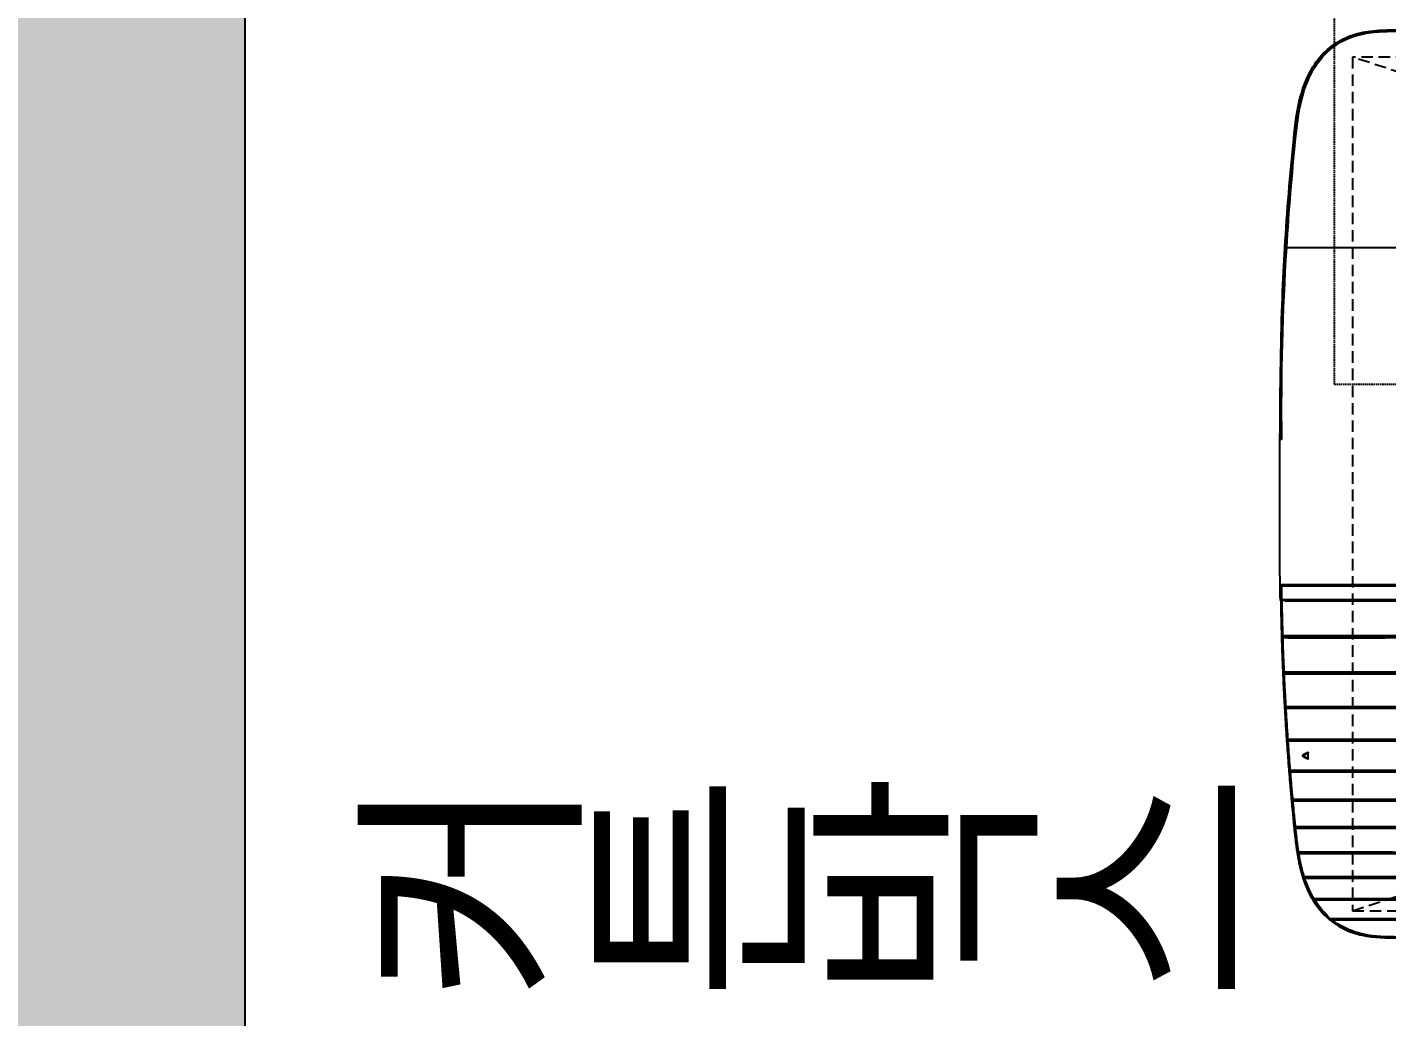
# Model space of a CAD drawing. Header units: millimetres. Extents: x -41292 to 298682, y -22072 to 33155.
# Drawn here: x -37543 to -36794, y 19190 to 19735 of the extents above; entities that cross this region are included whole.
import ezdxf

# ---------------------------------------------------------------- set-up
doc = ezdxf.new("R2010")
doc.units = ezdxf.units.MM
doc.linetypes.add('DH-HID2', pattern=[1.2, 0.8, -0.4])
doc.linetypes.add('HIDDEN', pattern=[9.525, 6.35, -3.175])
for name, color, linetype in [('0-ELC TEXT', 7, 'Continuous'), ('02-WAL', 2, 'Continuous'), ('06-FUR', 6, 'Continuous'), ('FU-FURM', 251, 'DH-HID2'), ('도면층8', 8, 'Continuous'), ('인테리어_해치_벽체', 8, 'Continuous')]:
    doc.layers.add(name, color=color, linetype=linetype)
doc.styles.add('코레일둥고', font='@Microsoft JhengHei Light.ttf')

# ---------------------------------------------------------------- blocks, each defined once
blk = doc.blocks.new('*U57')
at = {"color": 1, "linetype": 'HIDDEN'}
for p, q in [((39.94, 14.99), (1479.94, 484.99)), ((1479.94, 14.99), (39.94, 484.99))]:
    blk.add_line(p, q, dxfattribs=at)
at = {"color": 0}
blk.add_line((1512.29, 440), (1512.11, 439.98), dxfattribs=at)
at = {"color": 8}
for p, q in [((1519.72, 193.19), (1519.72, 193.19)), ((1519.77, 189.43), (1519.77, 189.44)), ((1519.78, 190.56), (1519.78, 190.56)), ((1519.79, 190.46), (1519.79, 190.49)), ((1519.79, 190.46), (1519.79, 190.49)), ((1519.64, 186.8), (1519.64, 186.81)), ((1513.99, 91.5), (1513.99, 91.5)), ((1512.62, 75.5), (1512.62, 75.5)), ((1501.24, 21), (1501.24, 21)), ((1473.57, 2.11), (1473.57, 2.44))]:
    blk.add_line(p, q, dxfattribs=at)
at = {"color": 1, "linetype": 'HIDDEN'}
blk.add_lwpolyline([(1479.94, 484.99), (1479.94, 14.99), (39.94, 14.99), (39.94, 484.99)], close=True, dxfattribs=at)
at = {"color": 8}
for centre, radius, start, end in [((1519.01, 193.8), 0.2, 80.57172, 90), ((1515.45, 165.31), 0.5, 358.23971, 0), ((1504.49, 101.95), 0.25, 60, 180), ((1504.49, 98.81), 0.25, 180, 300)]:
    blk.add_arc(centre, radius, start, end, dxfattribs=at)
at = {"color": 8, "extrusion": (0, 0, -1)}
blk.add_arc((-1507.21, 100.38), 0.25, 120, 240, dxfattribs=at)
at = {"color": 0}
blk.add_ellipse((1511.12, 439.87), major_axis=(0.995, 0.101), ratio=0.077303, start_param=0.052517, end_param=1.433522, dxfattribs=at)
at = {"color": 8}
for centre, major_axis, ratio, start_param, end_param in [((1518.89, 193.8), (0, -0.2), 0.205027, 1.568733, 3.141593), ((1519.01, 193.8), (0, -0.2), 0.351833, 1.567117, 3.141593), ((1519.01, 193.8), (0.033, 0.197), 0.348188, 4.76642, 6.323186), ((1519.07, 194.06), (-0.393, -0.309), 0.676569, 1.247751, 2.270849), ((1519.16, 193.82), (-0.5, -0.021), 0.710917, 2.398177, 3.067106), ((1518.79, 186.26), (0, -0.2), 0.201921, 0.053462, 1.568761), ((1515.45, 165.31), (-0.5, 0.015), 0.003269, 1.745497, 3.141044), ((1518.04, 166.3), (0, -0.8), 0.192414, 0, 1.56303), ((1518.07, 166.3), (-0.127, 0.79), 0.18902, 3.140748, 4.674174), ((1517.31, 146.3), (0, -0.8), 0.1863, 0, 1.559168), ((1517.34, 146.3), (-0.111, 0.792), 0.18309, 3.140852, 4.674944), ((1516.37, 127.3), (0, -0.8), 0.179084, 0, 1.549822), ((1516.4, 127.3), (-0.096, 0.794), 0.175481, 3.140957, 4.670141), ((1515.25, 109.3), (0, -0.8), 0.172581, 0, 1.539295), ((1515.27, 109.3), (-0.081, 0.796), 0.16865, 3.141053, 4.663501), ((1504.49, 101.95), (-0.25, 0), 0.028867, 4.561673, 6.283185), ((1504.49, 98.81), (0.25, 0), 0.003943, 1.420068, 3.141593), ((1504.49, 101.95), (0.125, 0.217), 0.116341, 4.812344, 6.283185), ((1504.49, 98.81), (-0.125, 0.217), 0.132331, 3.141593, 4.640625), ((1507.21, 100.38), (0.125, 0.217), 0.126416, 4.804016, 6.283185), ((1507.21, 100.38), (-0.125, 0.217), 0.142468, 3.141593, 4.649076), ((1513.99, 92.3), (0, -0.8), 0.165536, 0, 1.525516), ((1514.01, 92.3), (-0.067, 0.797), 0.161273, 3.141146, 4.653318), ((1512.62, 76.3), (0, -0.8), 0.154906, 0, 1.508803), ((1512.64, 76.3), (-0.052, 0.798), 0.150698, 3.141251, 4.640541), ((1511.18, 61.3), (0, -0.8), 0.139682, 0, 1.489865), ((1511.19, 61.3), (-0.033, 0.799), 0.136296, 3.141375, 4.62578), ((1509.49, 47.3), (0, -0.8), 0.119511, 0, 1.46681), ((1509.5, 47.3), (0, 0.8), 0.145746, 3.141593, 4.60462), ((1506.41, 33.8), (0, -0.8), 0.09375, 0, 1.435998), ((1506.45, 33.8), (0, -0.8), 0.265872, 0, 1.386436), ((1501.16, 21.8), (0, -0.8), 0.065781, 0, 1.396113), ((1501.24, 21.8), (0, 0.8), 0.414276, 3.141593, 4.358439), ((1491.93, 10.8), (0, -0.8), 0.036559, 0, 1.335493), ((1492.11, 10.8), (0, 0.8), 0.561889, 3.141593, 4.019869)]:
    blk.add_ellipse(centre, major_axis=major_axis, ratio=ratio, start_param=start_param, end_param=end_param, dxfattribs=at)
for points, knots in [([(1512.29, 440), (1511.48, 447.91), (1510.57, 455.83), (1507.44, 467.38), (1506.12, 471.11), (1502.71, 478.23), (1500.59, 481.65), (1495.53, 487.72), (1492.55, 490.42), (1485.92, 494.76), (1482.29, 496.4), (1474.63, 498.7), (1470.74, 499.32), (1462.88, 499.96), (1458.91, 499.97), (1454.94, 499.97)], [0, 0, 0, 0, 0.25, 0.25, 0.375, 0.375, 0.5, 0.5, 0.625, 0.625, 0.75, 0.75, 0.875, 0.875, 1, 1, 1, 1]), ([(1454.94, 499.79), (1458.91, 499.79), (1462.89, 499.78), (1470.76, 499.14), (1474.71, 498.5), (1482.33, 496.19), (1485.92, 494.56), (1492.57, 490.18), (1495.48, 487.52), (1500.52, 481.44), (1502.61, 478.04), (1505.99, 470.95), (1507.32, 467.18), (1510.41, 455.72), (1511.31, 447.82), (1512.11, 439.98)], [0, 0, 0, 0, 0.125, 0.125, 0.25, 0.25, 0.375, 0.375, 0.5, 0.5, 0.625, 0.625, 0.75, 0.75, 1, 1, 1, 1]), ([(1511.25, 439.96), (1510.45, 447.75), (1509.55, 455.51), (1506.51, 466.82), (1505.21, 470.54), (1501.9, 477.55), (1499.85, 480.91), (1494.9, 486.94), (1492.04, 489.58), (1485.5, 493.94), (1481.97, 495.56), (1474.45, 497.86), (1470.56, 498.5), (1462.79, 499.16), (1458.87, 499.18), (1454.94, 499.19)], [0, 0, 0, 0, 0.25, 0.25, 0.375, 0.375, 0.5, 0.5, 0.625, 0.625, 0.75, 0.75, 0.875, 0.875, 1, 1, 1, 1]), ([(1326.79, 380), (1334.87, 380), (1351.02, 380), (1375.24, 380), (1399.46, 380), (1423.66, 380), (1447.83, 380), (1471.96, 380), (1492.01, 380), (1506, 380), (1512.72, 380), (1515.44, 380), (1516.17, 380)], [0, 0, 0, 0, 0.127521, 0.255042, 0.382563, 0.510084, 0.637605, 0.765126, 0.892647, 0.956407, 0.988287, 1, 1, 1, 1]), ([(1516.17, 380), (1516.17, 380), (1516.17, 380), (1516.17, 380.05), (1516.17, 380.1), (1516.16, 380.14)], [0, 0, 0, 0, 0.00042, 0.00042, 1, 1, 1, 1]), ([(1039.94, 193.94), (1119.89, 193.94), (1199.84, 193.94), (1299.77, 193.94), (1319.76, 193.94), (1359.74, 193.94), (1379.73, 193.94), (1419.69, 193.94), (1439.67, 193.94), (1469.52, 193.94), (1479.45, 193.94), (1494.31, 193.94), (1499.26, 193.94), (1509.14, 193.94), (1514.08, 193.94), (1518.98, 193.94)], [0, 0, 0, 0, 0.5, 0.5, 0.625, 0.625, 0.75, 0.75, 0.875, 0.875, 0.9375, 0.9375, 0.96875, 0.96875, 1, 1, 1, 1]), ([(1518.94, 193.8), (1514.03, 193.8), (1509.09, 193.8), (1499.21, 193.8), (1494.26, 193.8), (1479.4, 193.8), (1469.47, 193.8), (1439.62, 193.8), (1419.64, 193.8), (1379.68, 193.8), (1359.7, 193.8), (1319.73, 193.8), (1299.74, 193.8), (1199.82, 193.8), (1119.88, 193.8), (1039.94, 193.8)], [0, 0, 0, 0, 0.03125, 0.03125, 0.0625, 0.0625, 0.125, 0.125, 0.25, 0.25, 0.375, 0.375, 0.5, 0.5, 1, 1, 1, 1]), ([(1329.85, 194.41), (1345.65, 194.41), (1361.45, 194.41), (1393.05, 194.41), (1408.85, 194.41), (1440.42, 194.41), (1456.18, 194.41), (1479.77, 194.41), (1487.62, 194.41), (1499.36, 194.41), (1503.27, 194.41), (1511.08, 194.41), (1514.98, 194.37), (1518.86, 194.4)], [0, 0, 0, 0, 0.25, 0.25, 0.5, 0.5, 0.75, 0.75, 0.875, 0.875, 0.9375, 0.9375, 1, 1, 1, 1]), ([(1518.39, 194), (1513.69, 194), (1508.95, 194), (1499.29, 194), (1494.34, 194), (1479.47, 194), (1469.54, 194), (1439.69, 194), (1419.71, 194), (1379.75, 194), (1359.76, 194), (1336.79, 194), (1333.82, 194), (1330.84, 194)], [0, 0, 0, 0, 0.076277, 0.076277, 0.155939, 0.155939, 0.315263, 0.315263, 0.633912, 0.633912, 0.952561, 0.952561, 1, 1, 1, 1]), ([(1518.83, 186.26), (1518.84, 186.64), (1518.84, 187.03), (1518.86, 188.28), (1518.88, 189.14), (1518.9, 190.88), (1518.91, 191.74), (1518.93, 193.01), (1518.93, 193.4), (1518.94, 193.8)], [0, 0, 0, 0, 0.152969, 0.152969, 0.497591, 0.497591, 0.842214, 0.842214, 1, 1, 1, 1]), ([(1519.04, 193.99), (1519.02, 194.04), (1519.01, 194.08), (1518.97, 194.17), (1518.95, 194.21), (1518.92, 194.28), (1518.91, 194.3), (1518.89, 194.33), (1518.88, 194.35), (1518.87, 194.36), (1518.87, 194.37), (1518.87, 194.38), (1518.86, 194.39), (1518.86, 194.39), (1518.86, 194.39), (1518.86, 194.4), (1518.86, 194.4), (1518.86, 194.4)], [0, 0, 0, 0, 0.329841, 0.329841, 0.64484, 0.64484, 0.808285, 0.808285, 0.89597, 0.89597, 0.943441, 0.943441, 0.96921, 0.96921, 0.986236, 0.986236, 1, 1, 1, 1]), ([(1518.86, 194.4), (1518.86, 194.4), (1518.86, 194.4), (1518.86, 194.4), (1518.87, 194.4), (1518.87, 194.39), (1518.88, 194.39), (1518.89, 194.39), (1518.89, 194.38), (1518.91, 194.37), (1518.92, 194.37), (1518.96, 194.35), (1518.98, 194.34), (1519.04, 194.3), (1519.08, 194.28), (1519.21, 194.21), (1519.29, 194.17), (1519.36, 194.13)], [0, 0, 0, 0, 0.009976, 0.009976, 0.022556, 0.022556, 0.04139, 0.04139, 0.07605, 0.07605, 0.139998, 0.139998, 0.259042, 0.259042, 0.487994, 0.487994, 1, 1, 1, 1]), ([(1519.72, 193.19), (1519.72, 193.26), (1519.71, 193.33), (1519.64, 193.48), (1519.59, 193.56), (1519.46, 193.66), (1519.4, 193.7), (1519.26, 193.76), (1519.17, 193.79), (1519.08, 193.8)], [0, 0, 0, 0, 0.259, 0.259, 0.575766, 0.575766, 0.78372, 0.78372, 1, 1, 1, 1]), ([(1519.49, 194.05), (1519.56, 194), (1519.61, 193.95), (1519.65, 193.86), (1519.65, 193.84), (1519.65, 193.81)], [0, 0, 0, 0, 0.71699, 0.71699, 1, 1, 1, 1]), ([(1519.72, 193.19), (1519.72, 192.99), (1519.72, 192.8), (1519.71, 191.73), (1519.7, 190.87), (1519.67, 189.13), (1519.66, 188.26), (1519.64, 187.2), (1519.64, 187.01), (1519.64, 186.81)], [0, 0, 0, 0, 0.092017, 0.092017, 0.499829, 0.499829, 0.907641, 0.907641, 1, 1, 1, 1]), ([(1519.64, 186.81), (1519.66, 187.25), (1519.68, 187.68), (1519.73, 188.56), (1519.75, 189), (1519.77, 189.44)], [0, 0, 0, 0, 0.5, 0.5, 1, 1, 1, 1]), ([(1519.78, 190.56), (1519.77, 191), (1519.76, 191.43), (1519.74, 192.31), (1519.73, 192.75), (1519.72, 193.19)], [0, 0, 0, 0, 0.5, 0.5, 1, 1, 1, 1]), ([(1519.77, 189.44), (1519.77, 189.5), (1519.77, 189.57), (1519.78, 189.73), (1519.78, 189.82), (1519.78, 190), (1519.79, 190.09), (1519.79, 190.26), (1519.79, 190.34), (1519.79, 190.47), (1519.78, 190.51), (1519.78, 190.56)], [0, 0, 0, 0, 0.21624, 0.21624, 0.432749, 0.432749, 0.645647, 0.645647, 0.856424, 0.856424, 1, 1, 1, 1]), ([(1519.79, 190.49), (1519.8, 190.84), (1519.8, 191.19), (1519.81, 191.89), (1519.81, 192.24), (1519.82, 193.06), (1519.83, 193.53), (1519.83, 194)], [0, 0, 0, 0, 0.298691, 0.298691, 0.597383, 0.597383, 1, 1, 1, 1]), ([(1039.94, 186.26), (1119.86, 186.26), (1199.78, 186.26), (1299.68, 186.26), (1319.66, 186.26), (1359.62, 186.26), (1379.6, 186.26), (1419.55, 186.26), (1439.51, 186.26), (1469.34, 186.26), (1479.27, 186.26), (1494.15, 186.26), (1499.1, 186.26), (1508.99, 186.26), (1513.93, 186.26), (1518.83, 186.26)], [0, 0, 0, 0, 0.5, 0.5, 0.625, 0.625, 0.75, 0.75, 0.875, 0.875, 0.9375, 0.9375, 0.96875, 0.96875, 1, 1, 1, 1]), ([(1518.79, 186.06), (1513.89, 186.06), (1508.95, 186.06), (1499.07, 186.06), (1494.11, 186.06), (1479.24, 186.06), (1469.31, 186.06), (1439.47, 186.06), (1419.52, 186.06), (1379.58, 186.06), (1359.6, 186.06), (1319.64, 186.06), (1299.66, 186.06), (1199.77, 186.06), (1119.86, 186.06), (1039.94, 186.06)], [0, 0, 0, 0, 0.03125, 0.03125, 0.0625, 0.0625, 0.125, 0.125, 0.25, 0.25, 0.375, 0.375, 0.5, 0.5, 1, 1, 1, 1]), ([(1517.05, 185.7), (1508.46, 185.7), (1499.79, 185.7), (1482.12, 185.7), (1473.1, 185.7), (1446, 185.7), (1427.88, 185.7), (1409.74, 185.7)], [0, 0, 0, 0, 0.243248, 0.243248, 0.495499, 0.495499, 1, 1, 1, 1]), ([(1517.05, 186.02), (1512.16, 186.02), (1507.25, 186.02), (1497.42, 186.02), (1492.5, 186.02), (1477.71, 186.02), (1467.82, 186.02), (1456.52, 186.02), (1455.11, 186.02), (1453.7, 186.02)], [0, 0, 0, 0, 0.233427, 0.233427, 0.466853, 0.466853, 0.933707, 0.933707, 1, 1, 1, 1]), ([(1517.05, 186.05), (1517.05, 186.04), (1517.05, 186.03), (1517.05, 186.02), (1517.05, 186.02), (1517.05, 186.02)], [0, 0, 0, 0, 0.865418, 0.865418, 1, 1, 1, 1]), ([(1518.23, 166.3), (1518.32, 169.59), (1518.41, 172.87), (1518.56, 179.38), (1518.63, 182.6), (1518.68, 185.82)], [0, 0, 0, 0, 0.505489, 0.505489, 1, 1, 1, 1]), ([(1519.25, 186), (1519.2, 185.95), (1519.13, 185.91), (1518.98, 185.86), (1518.9, 185.84), (1518.78, 185.82), (1518.73, 185.82), (1518.68, 185.82)], [0, 0, 0, 0, 0.426124, 0.426124, 0.795442, 0.795442, 1, 1, 1, 1]), ([(1519.12, 186.05), (1519.09, 186.05), (1519.07, 186.06), (1518.97, 186.06), (1518.88, 186.06), (1518.79, 186.06)], [0, 0, 0, 0, 0.249344, 0.249344, 1, 1, 1, 1]), ([(1518.83, 186.26), (1518.94, 186.26), (1519.05, 186.26), (1519.16, 186.25), (1519.18, 186.25), (1519.2, 186.25)], [0, 0, 0, 0, 0.840137, 0.840137, 1, 1, 1, 1]), ([(1518.89, 186.05), (1518.91, 186.05), (1518.94, 186.05), (1519, 186.05), (1519.02, 186.05), (1519.06, 186.05), (1519.07, 186.05), (1519.09, 186.05), (1519.1, 186.05), (1519.11, 186.05), (1519.11, 186.05), (1519.12, 186.05)], [0, 0, 0, 0, 0.330293, 0.330293, 0.681956, 0.681956, 0.82164, 0.82164, 0.940754, 0.940754, 1, 1, 1, 1]), ([(1519.49, 186), (1519.43, 182.72), (1519.37, 179.43), (1519.22, 172.92), (1519.13, 169.7), (1519.04, 166.47)], [0, 0, 0, 0, 0.504534, 0.504534, 1, 1, 1, 1]), ([(1519.12, 186.05), (1519.12, 186.05), (1519.12, 186.05), (1519.14, 186.06), (1519.15, 186.07), (1519.17, 186.09), (1519.18, 186.1), (1519.19, 186.12), (1519.19, 186.12), (1519.19, 186.14), (1519.2, 186.16), (1519.2, 186.2), (1519.2, 186.23), (1519.2, 186.25), (1519.2, 186.25), (1519.2, 186.25)], [0, 0, 0, 0, 0.055006, 0.055006, 0.276288, 0.276288, 0.497423, 0.497423, 0.530007, 0.530007, 0.756604, 0.756604, 0.983112, 0.983112, 1, 1, 1, 1]), ([(1519.13, 186.07), (1519.16, 186.08), (1519.28, 186.12), (1519.45, 186.27), (1519.59, 186.52), (1519.63, 186.7), (1519.64, 186.8)], [0, 0, 0, 0, 0.088268, 0.35843, 0.674319, 1, 1, 1, 1]), ([(1519.2, 186.25), (1519.26, 186.28), (1519.32, 186.31), (1519.45, 186.4), (1519.51, 186.46), (1519.6, 186.62), (1519.63, 186.71), (1519.64, 186.81)], [0, 0, 0, 0, 0.226788, 0.226788, 0.577205, 0.577205, 1, 1, 1, 1]), ([(1409.74, 166.3), (1427.91, 166.29), (1446.06, 166.29), (1473.2, 166.29), (1482.24, 166.29), (1500.27, 166.29), (1509.27, 166.29), (1518.19, 166.29)], [0, 0, 0, 0, 0.5, 0.5, 0.75, 0.75, 1, 1, 1, 1]), ([(1518.04, 165.5), (1512.34, 165.5), (1506.6, 165.5), (1495.12, 165.5), (1489.38, 165.5), (1472.11, 165.5), (1460.58, 165.5), (1449.02, 165.5)], [0, 0, 0, 0, 0.25, 0.25, 0.5, 0.5, 1, 1, 1, 1]), ([(1461.94, 165.81), (1470.9, 165.81), (1479.84, 165.81), (1497.68, 165.81), (1506.59, 165.81), (1515.45, 165.81)], [0, 0, 0, 0, 0.5, 0.5, 1, 1, 1, 1]), ([(1515.53, 165.3), (1506.66, 165.3), (1497.74, 165.3), (1479.87, 165.3), (1470.91, 165.3), (1461.94, 165.3)], [0, 0, 0, 0, 0.5, 0.5, 1, 1, 1, 1]), ([(1517.49, 146.29), (1517.56, 147.8), (1517.62, 149.32), (1517.75, 152.53), (1517.82, 154.24), (1517.97, 158.5), (1518.06, 161.06), (1518.16, 164.24), (1518.18, 164.87), (1518.2, 165.5), (1518.2, 165.5), (1518.2, 165.5)], [0, 0, 0, 0, 0.235766, 0.235766, 0.501866, 0.501866, 0.901174, 0.901174, 0.999997, 0.999997, 1, 1, 1, 1]), ([(1519.04, 166.47), (1519.04, 166.47), (1519.04, 166.47), (1519.04, 166.39), (1519.02, 166.31), (1518.99, 166.17), (1518.96, 166.1), (1518.87, 165.93), (1518.79, 165.83), (1518.63, 165.69), (1518.55, 165.64), (1518.39, 165.56), (1518.29, 165.53), (1518.2, 165.51)], [0, 0, 0, 0, 0.004657, 0.004657, 0.171178, 0.171178, 0.329678, 0.329678, 0.602664, 0.602664, 0.791782, 0.791782, 1, 1, 1, 1]), ([(1519.04, 166.47), (1519.04, 166.47), (1519.04, 166.47), (1519.04, 166.45), (1519.03, 166.44), (1518.99, 166.41), (1518.97, 166.4), (1518.88, 166.36), (1518.81, 166.35), (1518.65, 166.32), (1518.58, 166.31), (1518.41, 166.3), (1518.32, 166.3), (1518.23, 166.3)], [0, 0, 0, 0, 0.004657, 0.004657, 0.171177, 0.171177, 0.329676, 0.329676, 0.60266, 0.60266, 0.791779, 0.791779, 1, 1, 1, 1]), ([(1519, 165.5), (1519, 165.5), (1519, 165.5), (1518.98, 164.83), (1518.96, 164.16), (1518.87, 160.96), (1518.78, 158.41), (1518.62, 154.17), (1518.56, 152.47), (1518.43, 149.34), (1518.37, 147.9), (1518.31, 146.46)], [0, 0, 0, 0, 0.000003, 0.000003, 0.105523, 0.105523, 0.506415, 0.506415, 0.773572, 0.773572, 1, 1, 1, 1]), ([(1517.31, 145.5), (1505.91, 145.5), (1494.4, 145.5), (1471.36, 145.5), (1459.81, 145.5), (1448.25, 145.5)], [0, 0, 0, 0, 0.5, 0.5, 1, 1, 1, 1]), ([(1448.29, 146.29), (1459.87, 146.29), (1471.44, 146.29), (1494.52, 146.29), (1506.04, 146.29), (1517.46, 146.29)], [0, 0, 0, 0, 0.5, 0.5, 1, 1, 1, 1]), ([(1516.54, 127.28), (1516.62, 128.72), (1516.7, 130.15), (1516.86, 133.2), (1516.94, 134.83), (1517.15, 138.88), (1517.26, 141.31), (1517.4, 144.33), (1517.42, 144.91), (1517.45, 145.5), (1517.45, 145.5), (1517.45, 145.5)], [0, 0, 0, 0, 0.235564, 0.235564, 0.502554, 0.502554, 0.903218, 0.903218, 0.999997, 0.999997, 1, 1, 1, 1]), ([(1518.27, 145.5), (1518.27, 145.5), (1518.27, 145.5), (1518.24, 144.87), (1518.21, 144.25), (1518.08, 141.21), (1517.96, 138.79), (1517.76, 134.75), (1517.68, 133.14), (1517.52, 130.16), (1517.45, 128.8), (1517.37, 127.44)], [0, 0, 0, 0, 0.000003, 0.000003, 0.104408, 0.104408, 0.506463, 0.506463, 0.77438, 0.77438, 1, 1, 1, 1]), ([(1518.31, 146.46), (1518.31, 146.46), (1518.31, 146.45), (1518.31, 146.37), (1518.3, 146.3), (1518.25, 146.15), (1518.22, 146.08), (1518.13, 145.91), (1518.05, 145.81), (1517.89, 145.67), (1517.81, 145.63), (1517.64, 145.55), (1517.55, 145.52), (1517.45, 145.51)], [0, 0, 0, 0, 0.004636, 0.004636, 0.174161, 0.174161, 0.335167, 0.335167, 0.60541, 0.60541, 0.793318, 0.793318, 1, 1, 1, 1]), ([(1518.31, 146.46), (1518.31, 146.46), (1518.31, 146.46), (1518.31, 146.44), (1518.3, 146.42), (1518.27, 146.4), (1518.24, 146.38), (1518.15, 146.35), (1518.07, 146.33), (1517.92, 146.31), (1517.84, 146.3), (1517.68, 146.29), (1517.59, 146.29), (1517.49, 146.29)], [0, 0, 0, 0, 0.004636, 0.004636, 0.174157, 0.174157, 0.335163, 0.335163, 0.60541, 0.60541, 0.79332, 0.79332, 1, 1, 1, 1]), ([(1517.37, 127.44), (1517.37, 127.44), (1517.37, 127.44), (1517.37, 127.36), (1517.35, 127.28), (1517.3, 127.13), (1517.27, 127.06), (1517.17, 126.89), (1517.09, 126.79), (1516.93, 126.66), (1516.85, 126.62), (1516.68, 126.54), (1516.59, 126.52), (1516.49, 126.51)], [0, 0, 0, 0, 0.004615, 0.004615, 0.177182, 0.177182, 0.340693, 0.340693, 0.607806, 0.607806, 0.794758, 0.794758, 1, 1, 1, 1]), ([(1517.37, 127.44), (1517.37, 127.44), (1517.37, 127.44), (1517.37, 127.43), (1517.36, 127.41), (1517.32, 127.38), (1517.29, 127.37), (1517.2, 127.34), (1517.12, 127.32), (1516.97, 127.3), (1516.89, 127.29), (1516.73, 127.28), (1516.63, 127.28), (1516.54, 127.28)], [0, 0, 0, 0, 0.004615, 0.004615, 0.177178, 0.177178, 0.340689, 0.340689, 0.607806, 0.607806, 0.79476, 0.79476, 1, 1, 1, 1]), ([(1517.36, 127.44), (1517.35, 127.26), (1517.34, 127.08), (1517.33, 126.76), (1517.32, 126.63), (1517.31, 126.5), (1517.31, 126.5), (1517.31, 126.5)], [0, 0, 0, 0, 0.584735, 0.584735, 0.999937, 0.999937, 1, 1, 1, 1]), ([(1516.37, 126.5), (1504.95, 126.5), (1493.43, 126.5), (1470.37, 126.5), (1458.82, 126.5), (1447.24, 126.5)], [0, 0, 0, 0, 0.5, 0.5, 1, 1, 1, 1]), ([(1447.29, 127.29), (1458.88, 127.29), (1470.46, 127.28), (1493.55, 127.28), (1505.08, 127.28), (1516.52, 127.28)], [0, 0, 0, 0, 0.5, 0.5, 1, 1, 1, 1]), ([(1515.41, 109.28), (1515.5, 110.63), (1515.59, 111.98), (1515.78, 114.87), (1515.88, 116.41), (1516.07, 119.5), (1516.17, 121.04), (1516.34, 123.89), (1516.41, 125.2), (1516.48, 126.51)], [0, 0, 0, 0, 0.234873, 0.234873, 0.503118, 0.503118, 0.771519, 0.771519, 1, 1, 1, 1]), ([(1517.31, 126.5), (1517.31, 126.5), (1517.31, 126.5), (1517.24, 125.15), (1517.16, 123.81), (1516.99, 120.93), (1516.9, 119.4), (1516.71, 116.33), (1516.61, 114.8), (1516.42, 111.99), (1516.34, 110.71), (1516.25, 109.43)], [0, 0, 0, 0, 0.000004, 0.000004, 0.237138, 0.237138, 0.506455, 0.506455, 0.775615, 0.775615, 1, 1, 1, 1]), ([(1515.25, 108.5), (1503.8, 108.5), (1492.28, 108.5), (1469.2, 108.5), (1457.64, 108.5), (1446.06, 108.5)], [0, 0, 0, 0, 0.5, 0.5, 1, 1, 1, 1]), ([(1446.12, 109.28), (1457.71, 109.28), (1469.29, 109.28), (1492.4, 109.27), (1503.93, 109.27), (1515.39, 109.27)], [0, 0, 0, 0, 0.5, 0.5, 1, 1, 1, 1]), ([(1514.14, 92.26), (1514.24, 93.53), (1514.34, 94.8), (1514.55, 97.53), (1514.66, 98.99), (1514.94, 102.65), (1515.09, 104.85), (1515.28, 107.52), (1515.31, 108.01), (1515.34, 108.5), (1515.34, 108.5), (1515.34, 108.5)], [0, 0, 0, 0, 0.233824, 0.233824, 0.504066, 0.504066, 0.909668, 0.909668, 0.999996, 0.999996, 1, 1, 1, 1]), ([(1516.18, 108.5), (1516.18, 108.5), (1516.18, 108.5), (1516.14, 107.97), (1516.11, 107.43), (1515.92, 104.72), (1515.76, 102.54), (1515.49, 98.91), (1515.38, 97.46), (1515.18, 94.81), (1515.08, 93.61), (1514.99, 92.42)], [0, 0, 0, 0, 0.000004, 0.000004, 0.099857, 0.099857, 0.50649, 0.50649, 0.77742, 0.77742, 1, 1, 1, 1]), ([(1516.25, 109.43), (1516.25, 109.43), (1516.25, 109.43), (1516.24, 109.34), (1516.23, 109.26), (1516.18, 109.11), (1516.15, 109.04), (1516.04, 108.87), (1515.96, 108.78), (1515.79, 108.65), (1515.71, 108.61), (1515.55, 108.54), (1515.45, 108.52), (1515.35, 108.51)], [0, 0, 0, 0, 0.004597, 0.004597, 0.179597, 0.179597, 0.345088, 0.345088, 0.609538, 0.609538, 0.795853, 0.795853, 1, 1, 1, 1]), ([(1516.25, 109.43), (1516.25, 109.43), (1516.25, 109.43), (1516.25, 109.41), (1516.24, 109.4), (1516.2, 109.37), (1516.17, 109.35), (1516.08, 109.32), (1516, 109.3), (1515.84, 109.29), (1515.76, 109.28), (1515.6, 109.27), (1515.51, 109.27), (1515.41, 109.28)], [0, 0, 0, 0, 0.004597, 0.004597, 0.179593, 0.179593, 0.345083, 0.345083, 0.60954, 0.60954, 0.795855, 0.795855, 1, 1, 1, 1]), ([(1504.24, 98.81), (1504.24, 99.34), (1504.24, 99.86), (1504.24, 100.9), (1504.24, 101.43), (1504.24, 101.95)], [0, 0, 0, 0, 0.501159, 0.501159, 1, 1, 1, 1]), ([(1504.53, 101.95), (1504.53, 101.43), (1504.53, 100.91), (1504.53, 99.86), (1504.53, 99.34), (1504.53, 98.81)], [0, 0, 0, 0, 0.498841, 0.498841, 1, 1, 1, 1]), ([(1507.24, 100.38), (1506.78, 100.65), (1506.32, 100.92), (1505.42, 101.44), (1504.97, 101.7), (1504.53, 101.95)], [0, 0, 0, 0, 0.508649, 0.508649, 1, 1, 1, 1]), ([(1504.53, 98.81), (1504.99, 99.08), (1505.46, 99.35), (1506.36, 99.87), (1506.8, 100.13), (1507.24, 100.38)], [0, 0, 0, 0, 0.511793, 0.511793, 1, 1, 1, 1]), ([(1504.62, 102.16), (1505.06, 101.91), (1505.51, 101.65), (1506.41, 101.13), (1506.87, 100.86), (1507.33, 100.6)], [0, 0, 0, 0, 0.491351, 0.491351, 1, 1, 1, 1]), ([(1507.33, 100.16), (1506.89, 99.91), (1506.45, 99.65), (1505.54, 99.13), (1505.08, 98.86), (1504.62, 98.6)], [0, 0, 0, 0, 0.488204, 0.488204, 1, 1, 1, 1]), ([(1513.99, 91.5), (1509.18, 91.5), (1504.36, 91.5), (1492.97, 91.5), (1486.4, 91.5), (1473.89, 91.5), (1467.97, 91.5), (1456.27, 91.5), (1450.5, 91.5), (1444.72, 91.5)], [0, 0, 0, 0, 0.20974, 0.20974, 0.494552, 0.494552, 0.750903, 0.750903, 1, 1, 1, 1]), ([(1513.99, 91.5), (1502.67, 91.5), (1479.61, 91.5), (1456.47, 91.5), (1444.72, 91.5)], [0, 0, 0, 0, 0.493298, 1, 1, 1, 1]), ([(1444.79, 92.26), (1450.57, 92.26), (1456.34, 92.26), (1468.05, 92.26), (1473.98, 92.26), (1486.5, 92.26), (1493.08, 92.26), (1504.48, 92.26), (1509.31, 92.26), (1514.12, 92.26)], [0, 0, 0, 0, 0.249054, 0.249054, 0.505367, 0.505367, 0.790188, 0.790188, 1, 1, 1, 1]), ([(1512.76, 76.25), (1512.87, 77.43), (1512.97, 78.61), (1513.2, 81.18), (1513.32, 82.57), (1513.62, 86.03), (1513.79, 88.11), (1513.99, 90.62), (1514.03, 91.06), (1514.06, 91.5), (1514.06, 91.5), (1514.06, 91.5)], [0, 0, 0, 0, 0.232545, 0.232545, 0.504897, 0.504897, 0.913704, 0.913704, 0.999996, 0.999996, 1, 1, 1, 1]), ([(1514.91, 91.5), (1514.91, 91.5), (1514.91, 91.5), (1514.87, 91.01), (1514.83, 90.53), (1514.62, 87.99), (1514.45, 85.92), (1514.16, 82.49), (1514.04, 81.11), (1513.82, 78.63), (1513.72, 77.52), (1513.62, 76.41)], [0, 0, 0, 0, 0.000004, 0.000004, 0.096735, 0.096735, 0.506429, 0.506429, 0.779373, 0.779373, 1, 1, 1, 1]), ([(1514.99, 92.42), (1514.99, 92.42), (1514.99, 92.42), (1514.98, 92.33), (1514.96, 92.25), (1514.91, 92.1), (1514.88, 92.03), (1514.77, 91.86), (1514.68, 91.77), (1514.52, 91.64), (1514.44, 91.6), (1514.27, 91.53), (1514.17, 91.51), (1514.08, 91.5)], [0, 0, 0, 0, 0.004579, 0.004579, 0.181841, 0.181841, 0.349149, 0.349149, 0.610898, 0.610898, 0.796793, 0.796793, 1, 1, 1, 1]), ([(1514.99, 92.42), (1514.99, 92.42), (1514.99, 92.42), (1514.99, 92.4), (1514.97, 92.38), (1514.93, 92.35), (1514.9, 92.34), (1514.81, 92.3), (1514.73, 92.29), (1514.57, 92.27), (1514.49, 92.26), (1514.33, 92.26), (1514.24, 92.26), (1514.14, 92.26)], [0, 0, 0, 0, 0.004579, 0.004579, 0.181838, 0.181838, 0.349144, 0.349144, 0.6109, 0.6109, 0.796796, 0.796796, 1, 1, 1, 1]), ([(1512.62, 75.5), (1501.27, 75.5), (1478.19, 75.5), (1455.02, 75.5), (1443.27, 75.5)], [0, 0, 0, 0, 0.493391, 1, 1, 1, 1]), ([(1511.3, 61.24), (1511.41, 62.33), (1511.52, 63.43), (1511.76, 65.84), (1511.89, 67.14), (1512.2, 70.41), (1512.39, 72.38), (1512.6, 74.72), (1512.64, 75.11), (1512.67, 75.5), (1512.67, 75.5), (1512.67, 75.5)], [0, 0, 0, 0, 0.231179, 0.231179, 0.505815, 0.505815, 0.918087, 0.918087, 0.999996, 0.999996, 1, 1, 1, 1]), ([(1513.53, 75.5), (1513.53, 75.5), (1513.53, 75.5), (1513.49, 75.06), (1513.45, 74.63), (1513.23, 72.25), (1513.05, 70.31), (1512.74, 67.07), (1512.61, 65.77), (1512.38, 63.45), (1512.28, 62.43), (1512.17, 61.4)], [0, 0, 0, 0, 0.000004, 0.000004, 0.093122, 0.093122, 0.506225, 0.506225, 0.781415, 0.781415, 1, 1, 1, 1]), ([(1513.62, 76.41), (1513.62, 76.41), (1513.62, 76.41), (1513.62, 76.38), (1513.61, 76.37), (1513.6, 76.28), (1513.58, 76.22), (1513.53, 76.08), (1513.5, 76.01), (1513.39, 75.84), (1513.3, 75.75), (1513.13, 75.63), (1513.05, 75.59), (1512.88, 75.53), (1512.78, 75.51), (1512.69, 75.5)], [0, 0, 0, 0, 0.004555, 0.004555, 0.044275, 0.044275, 0.184893, 0.184893, 0.355049, 0.355049, 0.61302, 0.61302, 0.79821, 0.79821, 1, 1, 1, 1]), ([(1513.62, 76.41), (1513.62, 76.41), (1513.62, 76.41), (1513.62, 76.4), (1513.62, 76.4), (1513.61, 76.38), (1513.6, 76.37), (1513.56, 76.34), (1513.53, 76.32), (1513.43, 76.29), (1513.35, 76.27), (1513.19, 76.25), (1513.11, 76.25), (1512.95, 76.24), (1512.85, 76.25), (1512.76, 76.25)], [0, 0, 0, 0, 0.004554, 0.004554, 0.044272, 0.044272, 0.184889, 0.184889, 0.355045, 0.355045, 0.613023, 0.613023, 0.798214, 0.798214, 1, 1, 1, 1]), ([(1509.59, 47.22), (1509.74, 48.22), (1509.89, 49.22), (1510.2, 51.46), (1510.35, 52.7), (1510.72, 55.81), (1510.92, 57.68), (1511.14, 59.87), (1511.17, 60.18), (1511.2, 60.5), (1511.2, 60.5), (1511.2, 60.5)], [0, 0, 0, 0, 0.227114, 0.227114, 0.507581, 0.507581, 0.928515, 0.928515, 0.999968, 0.999968, 1, 1, 1, 1]), ([(1512.16, 61.35), (1512.13, 61.07), (1512.1, 60.78), (1512.04, 60.14), (1512, 59.77), (1511.78, 57.56), (1511.58, 55.7), (1511.22, 52.62), (1511.06, 51.38), (1510.77, 49.21), (1510.63, 48.28), (1510.48, 47.35)], [0, 0, 0, 0, 0.060502, 0.060502, 0.138457, 0.138457, 0.534383, 0.534383, 0.798681, 0.798681, 1, 1, 1, 1]), ([(1512.17, 61.4), (1512.17, 61.4), (1512.17, 61.4), (1512.17, 61.37), (1512.17, 61.34), (1512.15, 61.25), (1512.13, 61.19), (1512.08, 61.06), (1512.04, 60.99), (1511.92, 60.82), (1511.84, 60.74), (1511.66, 60.62), (1511.59, 60.58), (1511.41, 60.52), (1511.32, 60.5), (1511.22, 60.5)], [0, 0, 0, 0, 0.004516, 0.004516, 0.060277, 0.060277, 0.189772, 0.189772, 0.363924, 0.363924, 0.616606, 0.616606, 0.800469, 0.800469, 1, 1, 1, 1]), ([(1512.17, 61.4), (1512.17, 61.4), (1512.17, 61.4), (1512.17, 61.39), (1512.17, 61.38), (1512.16, 61.36), (1512.15, 61.35), (1512.11, 61.32), (1512.07, 61.3), (1511.97, 61.27), (1511.89, 61.25), (1511.73, 61.23), (1511.65, 61.23), (1511.49, 61.23), (1511.39, 61.23), (1511.3, 61.24)], [0, 0, 0, 0, 0.004516, 0.004516, 0.060274, 0.060274, 0.189768, 0.189768, 0.363921, 0.363921, 0.61661, 0.61661, 0.800474, 0.800474, 1, 1, 1, 1]), ([(1510.34, 46.5), (1510.34, 46.5), (1510.34, 46.5), (1510.3, 46.24), (1510.26, 45.98), (1509.89, 43.82), (1509.53, 41.93), (1508.82, 38.81), (1508.51, 37.56), (1507.93, 35.45), (1507.68, 34.57), (1507.4, 33.7)], [0, 0, 0, 0, 0.000005, 0.000005, 0.060466, 0.060466, 0.498822, 0.498822, 0.791344, 0.791344, 1, 1, 1, 1]), ([(1510.48, 47.35), (1510.48, 47.34), (1510.48, 47.34), (1510.48, 47.32), (1510.48, 47.3), (1510.46, 47.22), (1510.44, 47.16), (1510.38, 47.03), (1510.34, 46.96), (1510.22, 46.8), (1510.13, 46.71), (1509.95, 46.6), (1509.87, 46.57), (1509.69, 46.51), (1509.59, 46.5), (1509.5, 46.5)], [0, 0, 0, 0, 0.00456, 0.00456, 0.045326, 0.045326, 0.183125, 0.183125, 0.351772, 0.351772, 0.609152, 0.609152, 0.796616, 0.796616, 1, 1, 1, 1]), ([(1510.48, 47.35), (1510.48, 47.35), (1510.48, 47.34), (1510.48, 47.34), (1510.48, 47.33), (1510.47, 47.31), (1510.46, 47.3), (1510.42, 47.27), (1510.39, 47.25), (1510.29, 47.22), (1510.21, 47.21), (1510.05, 47.19), (1509.97, 47.19), (1509.8, 47.2), (1509.71, 47.2), (1509.61, 47.21)], [0, 0, 0, 0, 0.004561, 0.004561, 0.045321, 0.045321, 0.183106, 0.183106, 0.351747, 0.351747, 0.609125, 0.609125, 0.796595, 0.796595, 1, 1, 1, 1]), ([(1501.21, 21.66), (1501.65, 22.42), (1502.08, 23.2), (1503.09, 25.15), (1503.66, 26.34), (1504.71, 28.75), (1505.19, 29.98), (1505.83, 31.81), (1506.03, 32.4), (1506.22, 33)], [0, 0, 0, 0, 0.213946, 0.213946, 0.53186, 0.53186, 0.848701, 0.848701, 1, 1, 1, 1]), ([(1507.18, 33), (1507.18, 33), (1507.18, 33), (1506.96, 32.29), (1506.72, 31.59), (1506.03, 29.65), (1505.55, 28.42), (1504.49, 26), (1503.92, 24.81), (1502.92, 22.92), (1502.52, 22.2), (1502.1, 21.49)], [0, 0, 0, 0, 0.000005, 0.000005, 0.176011, 0.176011, 0.489497, 0.489497, 0.803985, 0.803985, 1, 1, 1, 1]), ([(1506.45, 33), (1506.55, 33), (1506.66, 33.02), (1506.85, 33.08), (1506.93, 33.12), (1507.12, 33.25), (1507.22, 33.35), (1507.34, 33.53), (1507.38, 33.61), (1507.4, 33.7), (1507.4, 33.7), (1507.4, 33.7)], [0, 0, 0, 0, 0.244299, 0.244299, 0.466785, 0.466785, 0.784954, 0.784954, 0.994912, 0.994912, 1, 1, 1, 1]), ([(1506.66, 33.65), (1506.76, 33.63), (1506.85, 33.62), (1507.01, 33.6), (1507.09, 33.6), (1507.23, 33.6), (1507.3, 33.62), (1507.38, 33.66), (1507.4, 33.68), (1507.4, 33.7), (1507.4, 33.7), (1507.4, 33.7)], [0, 0, 0, 0, 0.244338, 0.244338, 0.46683, 0.46683, 0.78498, 0.78498, 0.994908, 0.994908, 1, 1, 1, 1]), ([(1507.4, 33.7), (1507.36, 33.57), (1507.32, 33.44), (1507.24, 33.21), (1507.21, 33.1), (1507.18, 33), (1507.18, 33), (1507.18, 33)], [0, 0, 0, 0, 0.553326, 0.553326, 0.999919, 0.999919, 1, 1, 1, 1]), ([(1501.16, 21), (1498.45, 21), (1495.74, 21), (1483.21, 21), (1473.38, 21), (1454.67, 21), (1445.79, 21), (1436.91, 21)], [0, 0, 0, 0, 0.12646, 0.12646, 0.585568, 0.585568, 1, 1, 1, 1]), ([(1500.72, 21), (1490.33, 21), (1479.93, 21), (1458.76, 21), (1448, 21), (1437.12, 21), (1437.02, 21), (1436.91, 21)], [0, 0, 0, 0, 0.488967, 0.488967, 0.995055, 0.995055, 1, 1, 1, 1]), ([(1437, 21.57), (1445.86, 21.58), (1454.73, 21.59), (1473.42, 21.62), (1483.26, 21.63), (1495.79, 21.65), (1498.5, 21.66), (1501.21, 21.66)], [0, 0, 0, 0, 0.413984, 0.413984, 0.873443, 0.873443, 1, 1, 1, 1]), ([(1500.72, 21), (1500.89, 21), (1501.06, 21), (1501.22, 21), (1501.23, 21), (1501.24, 21)], [0, 0, 0, 0, 0.941032, 0.941032, 1, 1, 1, 1]), ([(1501.24, 21), (1501.24, 21), (1501.24, 21), (1501.21, 21), (1501.18, 21), (1501.16, 21)], [0, 0, 0, 0, 0.078683, 0.078683, 1, 1, 1, 1]), ([(1502.1, 21.49), (1502.1, 21.49), (1502.1, 21.49), (1502.05, 21.41), (1501.99, 21.33), (1501.82, 21.18), (1501.71, 21.11), (1501.48, 21.02), (1501.36, 21), (1501.24, 21)], [0, 0, 0, 0, 0.006203, 0.006203, 0.286153, 0.286153, 0.666961, 0.666961, 1, 1, 1, 1]), ([(1502.1, 21.49), (1502.1, 21.49), (1502.1, 21.49), (1502.09, 21.47), (1502.06, 21.45), (1501.97, 21.43), (1501.9, 21.43), (1501.74, 21.46), (1501.65, 21.49), (1501.55, 21.52)], [0, 0, 0, 0, 0.00621, 0.00621, 0.286125, 0.286125, 0.666926, 0.666926, 1, 1, 1, 1]), ([(1491.93, 10), (1488.08, 10), (1484.23, 10), (1474.88, 10), (1469.39, 10), (1458.41, 10), (1452.92, 10), (1443.41, 10), (1439.38, 10), (1435.36, 10)], [0, 0, 0, 0, 0.204297, 0.204297, 0.495492, 0.495492, 0.786688, 0.786688, 1, 1, 1, 1]), ([(1435.44, 10.53), (1435.44, 10.53), (1435.44, 10.53), (1439.44, 10.53), (1443.45, 10.53), (1452.94, 10.54), (1458.43, 10.55), (1469.42, 10.57), (1474.91, 10.58), (1484.25, 10.6), (1488.11, 10.6), (1491.96, 10.61)], [0, 0, 0, 0, 0.000001, 0.000001, 0.21248, 0.21248, 0.503983, 0.503983, 0.795486, 0.795486, 1, 1, 1, 1]), ([(1492.46, 10), (1489.89, 7.85), (1487.01, 6.06), (1481, 3.25), (1477.86, 2.21), (1468.09, 0.07), (1461.32, 0), (1454.62, 0)], [0, 0, 0, 0, 0.25, 0.25, 0.5, 0.5, 1, 1, 1, 1]), ([(1454.62, 0.54), (1461.07, 0.56), (1467.56, 0.72), (1476.97, 2.74), (1480, 3.71), (1485.81, 6.33), (1488.62, 8), (1491.13, 10)], [0, 0, 0, 0, 0.5, 0.5, 0.75, 0.75, 1, 1, 1, 1]), ([(1492.11, 10), (1492.09, 10), (1492.08, 10), (1492.02, 10), (1491.97, 10), (1491.93, 10)], [0, 0, 0, 0, 0.27435, 0.27435, 1, 1, 1, 1]), ([(1491.96, 10.61), (1492.07, 10.54), (1492.18, 10.46), (1492.29, 10.39), (1492.31, 10.38), (1492.37, 10.34), (1492.41, 10.31), (1492.45, 10.29)], [0, 0, 0, 0, 0.602639, 0.602639, 0.700862, 0.700862, 1, 1, 1, 1]), ([(1492.1, 10), (1492.12, 10), (1492.14, 10), (1492.23, 10), (1492.3, 10), (1492.39, 10), (1492.43, 10), (1492.46, 10), (1492.46, 10), (1492.46, 10)], [0, 0, 0, 0, 0.088851, 0.088851, 0.481031, 0.481031, 0.789211, 0.789211, 1, 1, 1, 1]), ([(1492.75, 10.24), (1492.75, 10.23), (1492.75, 10.23), (1492.67, 10.17), (1492.59, 10.12), (1492.42, 10.05), (1492.33, 10.02), (1492.2, 10), (1492.15, 10), (1492.11, 10)], [0, 0, 0, 0, 0.009114, 0.009114, 0.424228, 0.424228, 0.805411, 0.805411, 1, 1, 1, 1]), ([(1492.75, 10.24), (1492.75, 10.24), (1492.75, 10.24), (1492.73, 10.22), (1492.7, 10.21), (1492.62, 10.22), (1492.58, 10.23), (1492.51, 10.26), (1492.48, 10.27), (1492.45, 10.29)], [0, 0, 0, 0, 0.00913, 0.00913, 0.424234, 0.424234, 0.800681, 0.800681, 1, 1, 1, 1]), ([(1492.46, 10), (1492.48, 10.02), (1492.52, 10.05), (1492.59, 10.1), (1492.63, 10.14), (1492.65, 10.16), (1492.65, 10.16)], [0, 0, 0, 0, 0.243292, 0.494316, 0.918081, 1, 1, 1, 1]), ([(1492.65, 10.16), (1492.68, 10.18), (1492.71, 10.2), (1492.72, 10.21), (1492.72, 10.22), (1492.72, 10.22)], [0, 0, 0, 0, 0.547604, 0.933704, 1, 1, 1, 1])]:
    blk.add_open_spline(points, degree=3, knots=knots, dxfattribs=at)
for points, degree in [([(1516.16, 380.14), (1514.93, 400.14), (1513.3, 420.09), (1511.25, 439.96)], 3), ([(1512.11, 439.98), (1514.14, 420.12), (1515.77, 400.16), (1516.99, 380.17)], 3), ([(1517.18, 380.02), (1515.95, 400.06), (1514.32, 420.08), (1512.29, 440)], 3), ([(1516.99, 380.17), (1516.97, 380.18), (1516.6, 380.17), (1516.16, 380.14)], 3), ([(1517, 380.03), (1516.98, 380.04), (1516.61, 380.03), (1516.17, 380)], 3), ([(1518.86, 274.4), (1519.24, 309.62), (1518.33, 344.85), (1516.17, 380)], 3), ([(1517.12, 380.07), (1517.08, 380.1), (1517.03, 380.14), (1516.99, 380.17)], 3), ([(1516.99, 380.17), (1516.99, 380.13), (1517, 380.08), (1517, 380.03)], 3), ([(1517, 380.03), (1519.15, 344.77), (1520.04, 309.45), (1519.66, 274.12)], 3), ([(1517.12, 380.07), (1517.14, 380.05), (1517.16, 380.03), (1517.18, 380.02)], 3), ([(1519.83, 194), (1520.22, 309.36), (1519.33, 344.73), (1517.18, 380.02)], 3), ([(1518.39, 194), (1518.56, 194), (1518.73, 194), (1518.89, 194)], 3), ([(1518.89, 194), (1518.93, 194), (1518.97, 194), (1519.01, 194)], 3), ([(1519.08, 193.8), (1519.03, 193.8), (1518.99, 193.8), (1518.94, 193.8)], 3), ([(1519.1, 193.85), (1519.21, 193.92), (1519.3, 194.02), (1519.36, 194.13)], 3), ([(1519.66, 194.12), (1519.65, 194.12), (1519.54, 194.12), (1519.36, 194.13)], 3), ([(1519.36, 194.13), (1519.41, 194.1), (1519.45, 194.07), (1519.49, 194.05)], 3), ([(1519.64, 186.8), (1519.66, 187.34), (1519.69, 187.87)], 2), ([(1519.66, 194.12), (1519.66, 194.02), (1519.66, 193.92), (1519.65, 193.81)], 3), ([(1519.65, 193.81), (1519.66, 193.68), (1519.67, 193.54), (1519.67, 193.4)], 3), ([(1519.83, 194), (1519.78, 194.04), (1519.72, 194.08), (1519.66, 194.12)], 3), ([(1519.78, 190.56), (1519.72, 193.18)], 1), ([(1519.78, 190.87), (1519.78, 190.74), (1519.79, 190.62), (1519.79, 190.49)], 3), ([(1519.79, 190.49), (1519.79, 190.49), (1519.79, 190.49), (1519.79, 190.49)], 3), ([(1518.89, 186.05), (1518.27, 186.05), (1517.66, 186.05), (1517.05, 186.05)], 3), ([(1518.89, 186.05), (1518.89, 186.05), (1518.89, 186.05), (1518.89, 186.05)], 3), ([(1519.26, 186), (1519.23, 186.05), (1519.18, 186.11), (1519.13, 186.14)], 3), ([(1519.26, 186), (1519.4, 186), (1519.49, 185.99), (1519.49, 185.99)], 3), ([(1519.49, 186), (1519.49, 186.16), (1519.49, 186.31), (1519.49, 186.47)], 3), ([(1518.2, 165.51), (1518.15, 165.5), (1518.09, 165.5), (1518.04, 165.5)], 3), ([(1518.19, 166.29), (1518.2, 166.29), (1518.22, 166.29), (1518.23, 166.3)], 3), ([(1519.03, 166.47), (1519.02, 166.15), (1519.01, 165.82), (1519, 165.5)], 3), ([(1517.45, 145.51), (1517.41, 145.5), (1517.36, 145.5), (1517.31, 145.5)], 3), ([(1517.46, 146.29), (1517.47, 146.29), (1517.48, 146.29), (1517.49, 146.29)], 3), ([(1518.31, 146.46), (1518.29, 146.14), (1518.28, 145.82), (1518.27, 145.5)], 3), ([(1513.19, 126.49), (1513.23, 126.69), (1513.26, 126.88), (1513.3, 127.07)], 3), ([(1515.84, 126.49), (1515.87, 126.67), (1515.9, 126.85), (1515.93, 127.03)], 3), ([(1516.49, 126.51), (1516.45, 126.5), (1516.41, 126.5), (1516.37, 126.5)], 3), ([(1516.52, 127.28), (1516.52, 127.28), (1516.53, 127.28), (1516.54, 127.28)], 3), ([(1517.31, 126.5), (1517.32, 126.53), (1517.12, 126.58), (1516.83, 126.61)], 3), ([(1515.35, 108.51), (1515.32, 108.5), (1515.29, 108.5), (1515.25, 108.5)], 3), ([(1515.39, 109.27), (1515.4, 109.27), (1515.4, 109.28), (1515.41, 109.28)], 3), ([(1516.24, 109.43), (1516.22, 109.12), (1516.2, 108.81), (1516.18, 108.5)], 3), ([(1514.08, 91.5), (1514.05, 91.5), (1514.02, 91.5), (1513.99, 91.5)], 3), ([(1514.12, 92.26), (1514.13, 92.26), (1514.14, 92.26), (1514.14, 92.26)], 3), ([(1514.98, 92.42), (1514.96, 92.11), (1514.93, 91.81), (1514.91, 91.5)], 3), ([(1512.62, 75.5), (1489.62, 75.5), (1466.47, 75.5), (1443.27, 75.5)], 3), ([(1443.35, 76.23), (1466.56, 76.23), (1489.73, 76.24), (1512.75, 76.25)], 3), ([(1512.69, 75.5), (1512.67, 75.5), (1512.65, 75.5), (1512.62, 75.5)], 3), ([(1513.53, 75.5), (1513.54, 75.54), (1513.16, 75.61), (1512.69, 75.66)], 3), ([(1512.75, 76.25), (1512.75, 76.25), (1512.76, 76.25), (1512.76, 76.25)], 3), ([(1513.6, 76.32), (1513.58, 76.05), (1513.56, 75.77), (1513.53, 75.5)], 3), ([(1511.18, 60.5), (1488.12, 60.5), (1464.95, 60.5), (1441.74, 60.5)], 3), ([(1441.82, 61.2), (1465.04, 61.2), (1488.22, 61.22), (1511.29, 61.24)], 3), ([(1511.22, 60.5), (1511.21, 60.5), (1511.19, 60.5), (1511.18, 60.5)], 3), ([(1511.29, 61.24), (1511.29, 61.24), (1511.3, 61.24), (1511.3, 61.24)], 3), ([(1509.49, 46.5), (1486.44, 46.5), (1463.32, 46.5), (1440.16, 46.5)], 3), ([(1440.25, 47.16), (1463.41, 47.17), (1486.53, 47.19), (1509.59, 47.22)], 3), ([(1506.49, 33.69), (1507.8, 37.86), (1508.74, 42.17), (1509.44, 46.5)], 3), ([(1509.5, 46.5), (1509.49, 46.5), (1509.49, 46.5), (1509.49, 46.5)], 3), ([(1509.59, 47.22), (1509.59, 47.22), (1509.6, 47.21), (1509.61, 47.21)], 3), ([(1510.48, 47.35), (1510.43, 47.06), (1510.39, 46.78), (1510.34, 46.5)], 3), ([(1506.41, 33), (1483.81, 33), (1461.17, 33), (1438.5, 33)], 3), ([(1438.59, 33.62), (1461.25, 33.63), (1483.89, 33.66), (1506.49, 33.69)], 3), ([(1506.45, 33), (1506.44, 33), (1506.43, 33), (1506.41, 33)], 3), ([(1506.49, 33.69), (1506.55, 33.68), (1506.6, 33.67), (1506.66, 33.65)], 3), ([(1507.18, 33), (1507.18, 33.01), (1507.08, 33.05), (1506.91, 33.11)], 3), ([(1491.96, 10.61), (1495.4, 13.56), (1498.31, 17.12), (1500.72, 21)], 3), ([(1502.09, 21.49), (1499.61, 17.25), (1496.48, 13.38), (1492.75, 10.24)], 3), ([(1501.21, 21.66), (1501.33, 21.61), (1501.45, 21.56), (1501.55, 21.52)], 3)]:
    blk.add_open_spline(points, degree=degree, dxfattribs=at)
blk = doc.blocks.new('shdushs')
at = {"layer": '인테리어_해치_벽체'}
h = blk.add_hatch(color=256, dxfattribs=at)
h.dxf.hatch_style = 1
h.paths.add_polyline_path([(278642.73, 3821.07), (279542.73, 3821.07), (279542.73, 3081.07), (278642.73, 3081.07)], flags=16)
h.paths.add_polyline_path([(277152.73, 3961.07), (277872.73, 3961.07), (277872.73, 151.07), (277922.73, 151.07), (277922.73, 11.07), (277732.73, 11.07), (277732.73, 3821.07), (277732.73, 3821.07), (277732.73, 3821.07), (277152.73, 3821.07)])
h.paths.add_polyline_path([(273717.73, 4561.07), (275322.73, 4561.07), (275322.73, 3821.07), (275272.73, 3821.07), (275272.73, 2461.07), (275322.73, 2461.07), (275322.73, 2321.07), (274602.73, 2321.07), (274602.73, -758.93), (274652.73, -758.93), (274652.73, -898.93), (274462.73, -898.93), (274462.73, 2321.07), (274362.73, 2321.07), (274362.73, 2461.07), (275132.73, 2461.07), (275132.73, 4321.07), (273717.73, 4321.07)])
h.paths.add_polyline_path([(271533.15, 3011.07), (271533.15, 2871.07), (272442.73, 2871.07), (272442.73, 2321.07), (272632.73, 2321.07), (272632.73, 2461.07), (272582.73, 2461.07), (272582.73, 3011.07)])
h.paths.add_polyline_path([(268942.73, 1846.07), (268942.73, 1716.07), (269342.73, 1716.07), (269342.73, -898.93), (271112.73, -906.75), (271112.73, -766.75), (269482.73, -758.93), (269482.73, 2871.07), (270375.78, 2871.07), (270375.78, 3011.07), (269482.73, 3011.07), (269482.73, 4321.07), (270617.73, 4321.07), (270617.73, 4561.07), (269342.73, 4561.07), (269342.73, 1846.07)])
h.paths.add_polyline_path([(276332.73, -2313.93), (277872.73, -2313.93), (277872.73, -2463.93), (276332.73, -2463.93)])
h.paths.add_polyline_path([(275552.73, -898.93), (275552.73, -758.93), (277872.73, -758.93), (277872.73, -898.93)])
h.paths.add_polyline_path([(270682.73, -2463.93), (270342.73, -2463.93), (270342.73, -2313.93), (270682.73, -2313.93)])
h.paths.add_polyline_path([(269842.73, -6133.93), (270682.73, -6133.93), (270682.73, -6283.93), (269842.73, -6283.93)])
h.paths.add_polyline_path([(275142.73, -6283.93), (275681.29, -6283.93), (275681.29, -6133.93), (275382.73, -6133.93), (275382.73, -2463.93), (275432.73, -2463.93), (275432.73, -2313.93), (275142.73, -2313.93), (275142.73, -6283.93)])
h.paths.add_polyline_path([(278812.73, -7888.93), (278812.73, -8128.93), (279782.73, -8128.93), (279782.73, 3961.07), (278502.73, 3961.07), (278502.73, 2941.07), (279542.73, 2941.07), (279542.73, 151.07), (278722.73, 151.07), (278722.73, 11.07), (279542.73, 11.07), (279542.73, -2313.93), (278872.73, -2313.93), (278872.73, -2463.93), (279542.73, -2463.93), (279542.73, -6133.93), (278812.73, -6133.93), (278812.73, -6283.93), (279542.73, -6283.93), (279542.73, -7888.93)])
h.paths.add_polyline_path([(274612.73, -7888.93), (276112.73, -7888.93), (276112.73, -8128.93), (274612.73, -8128.93)])
h.paths.add_polyline_path([(270167.73, -7288.93), (270682.73, -7288.93), (270682.73, -7888.93), (271212.73, -7888.93), (271212.73, -8128.93), (270167.73, -8128.93)])
h.paths.add_polyline_path([(267542.73, -7288.93), (267282.73, -7288.93), (267282.73, -7528.93), (267782.73, -7528.93), (267782.73, -6283.93), (268382.73, -6283.93), (268382.73, -6133.93), (267782.73, -6133.93), (267782.73, -2463.93), (269442.73, -2463.93), (269442.73, -2313.93), (267442.73, -2313.93), (267442.73, -2463.93), (267542.73, -2463.93), (267542.73, -6133.93), (266942.73, -6133.93), (266942.73, -6283.93), (267542.73, -6283.93)])
h.paths.add_polyline_path([(266372.73, 1716.07), (265697.73, 1716.07), (265697.73, -763.93), (266507.73, -763.93), (266507.73, -893.93), (265697.73, -893.93), (265697.73, -2313.93), (266542.73, -2313.93), (266542.73, -2463.93), (264582.73, -2463.93), (264582.73, -6133.93), (265182.73, -6133.93), (265182.73, -6283.93), (264582.73, -6283.93), (264582.73, -7288.93), (265182.73, -7288.93), (265182.73, -7528.93), (264342.73, -7528.93), (264342.73, -2313.93), (265547.73, -2313.93), (265547.73, 1846.07), (266152.73, 1846.07), (266152.73, 2277.91), (266292.73, 2277.91), (266292.73, 1846.07), (266372.73, 1846.07)])
h.paths.add_polyline_path([(266822.73, 1846.07), (268042.73, 1846.07), (268042.73, 1716.07), (267487.73, 1716.07), (267487.73, -893.93), (267307.73, -893.93), (267307.73, -763.93), (267357.73, -763.93), (267357.73, 1716.07), (266822.73, 1716.07)])
h.paths.add_polyline_path([(266342.73, 3961.07), (266152.73, 3961.07), (266152.73, 3177.91), (266292.73, 3177.91), (266292.73, 3821.07), (266342.73, 3821.07)])
at = {"layer": '02-WAL'}
blk.add_lwpolyline([(267542.73, -7288.93), (267282.73, -7288.93), (267282.73, -7528.93), (267782.73, -7528.93), (267782.73, -6283.93), (268382.73, -6283.93), (268382.73, -6133.93), (267782.73, -6133.93), (267782.73, -2463.93), (269442.73, -2463.93), (269442.73, -2313.93), (267442.73, -2313.93), (267442.73, -2463.93), (267542.73, -2463.93), (267542.73, -6133.93), (266942.73, -6133.93), (266942.73, -6283.93), (267542.73, -6283.93), (267542.73, -7288.93)], dxfattribs=at)

msp = doc.modelspace()

# ---------------------------------------------------------------- linework, layer by layer
at = {"layer": '06-FUR'}
msp.add_lwpolyline([(-36823.14, 20088.42), (-35363.14, 20088.42), (-35363.14, 19938.42), (-35038.14, 19938.42), (-35038.14, 18933.42), (-37423.14, 18933.42), (-37423.14, 19938.42), (-36823.14, 19938.42), (-36823.14, 20088.42)], dxfattribs=at)
at = {"layer": 'FU-FURM'}
msp.add_lwpolyline([(-36823.14, 20088.42), (-36823.14, 19538.42), (-35363.14, 19538.42), (-35363.14, 20088.42)], dxfattribs=at)

# ---------------------------------------------------------------- block references
msp.add_blockref('shdushs', (-305205.87, 26222.34))
at = {"layer": '도면층8', "xscale": -1}
msp.add_blockref('*U57', (-35333.2, 19233.42), dxfattribs=at)

# ---------------------------------------------------------------- texts
at = {"layer": '0-ELC TEXT', "style": '코레일둥고'}
msp.add_text('커튼박스', height=100, dxfattribs=at).set_placement((-37368.36, 19214.96))

doc.saveas('drawing.dxf')
